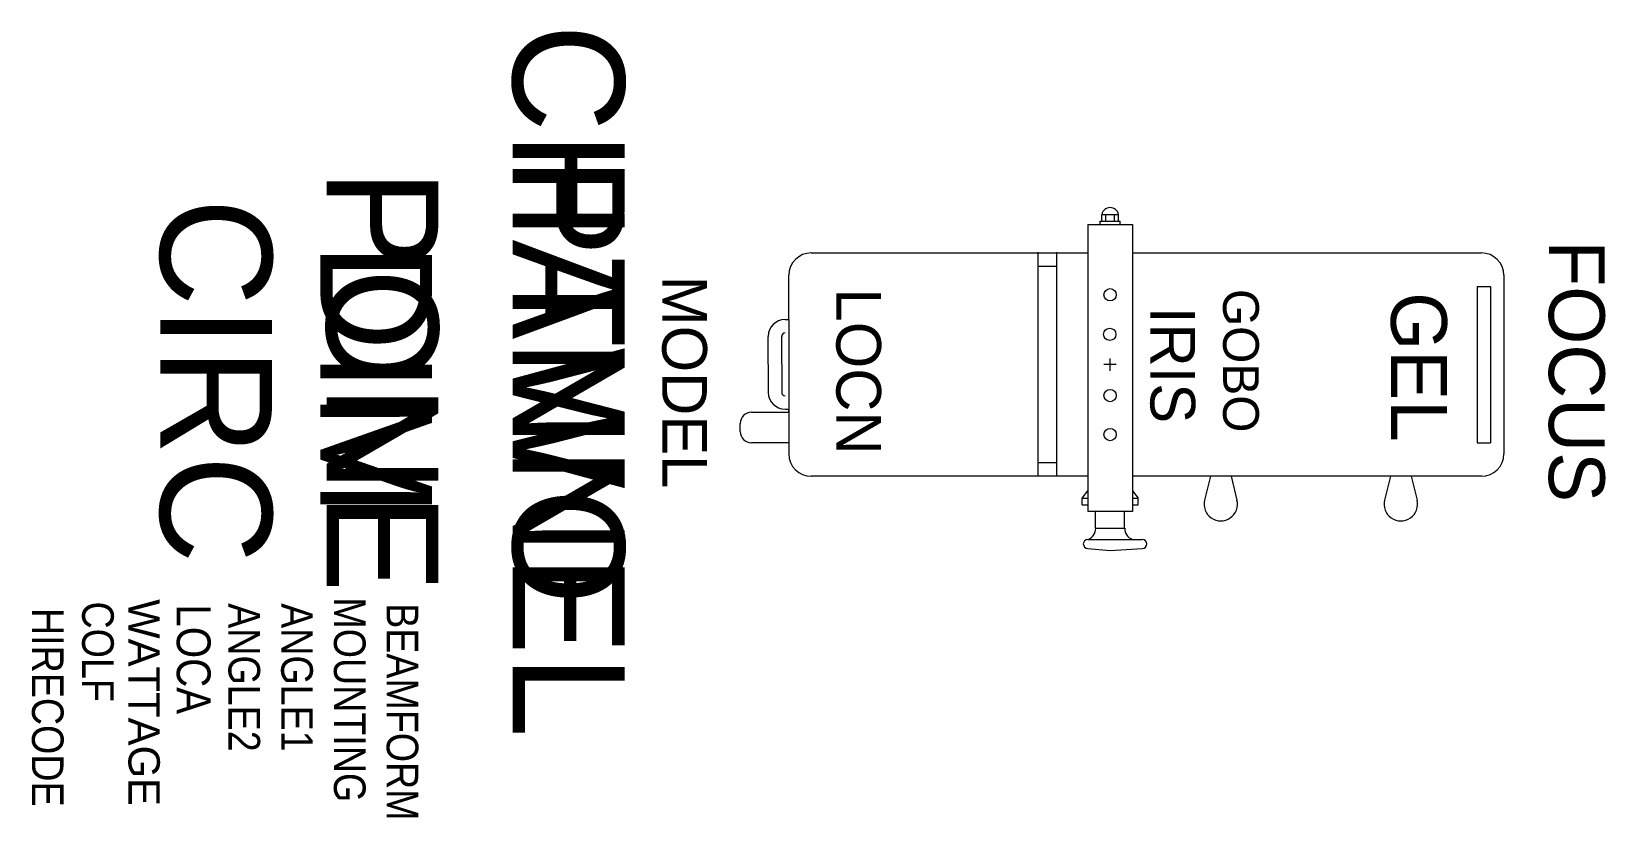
# Model space of a CAD drawing. Extents: x -791 to 618, y -605 to 99.
import ezdxf
from ezdxf.enums import TextEntityAlignment as Align

# ---------------------------------------------------------------- set-up
doc = ezdxf.new("R2010")
doc.units = 0
doc.layers.get('0').update_dxf_attribs({"linetype": 'CONTINUOUS'})
for name, color, linetype in [('CHANNEL', 3, 'CONTINUOUS'), ('CIRC', 6, 'CONTINUOUS'), ('DIMMER', 4, 'CONTINUOUS'), ('FOCUS', 2, 'CONTINUOUS'), ('GEL', 1, 'CONTINUOUS'), ('LANTERNS', 4, 'CONTINUOUS'), ('LOCATION', 7, 'CONTINUOUS'), ('MODEL', 6, 'CONTINUOUS'), ('PATCH', 5, 'CONTINUOUS'), ('PATCH2', 5, 'CONTINUOUS')]:
    doc.layers.add(name, color=color, linetype=linetype)

msp = doc.modelspace()

# ---------------------------------------------------------------- linework, layer by layer
for p, q in [((166.8, -65.2), (181.8, -65.2)), ((166.8, -71.2), (166.8, -65.2)), ((170.3, -71.2), (170.3, -65.2)), ((178.3, -71.2), (178.3, -65.2)), ((181.8, -71.2), (181.8, -65.2)), ((154.3, -74.2), (154.3, -331.2)), ((154.3, -74.2), (194.3, -74.2)), ((165.3, -71.2), (183.3, -71.2)), ((165.3, -74.2), (165.3, -71.2)), ((183.3, -74.2), (183.3, -71.2)), ((194.3, -74.2), (194.3, -331.2)), ((-93.3, -99.7), (154.3, -99.7)), ((109.5, -98.9), (109.5, -298.9)), ((109.5, -111.7), (126.2, -111.7)), ((126.2, -98.9), (126.2, -298.9)), ((194.3, -99.7), (506.7, -99.7)), ((-113.3, -159.4), (-113.3, -119.7)), ((526.7, -119.7), (526.7, -279.7)), ((502.7, -129.7), (502.7, -269.7)), ((502.7, -129.7), (514.7, -129.7)), ((514.7, -129.7), (514.7, -269.7)), ((-116.7, -159.4), (-113.3, -159.4)), ((-113.3, -159.4), (-113.3, -279.7)), ((-131.7, -199.4), (-131.7, -174.4)), ((-119.7, -199.4), (-119.7, -174.4)), ((173.9, -194.2), (173.9, -205.2)), ((-131.7, -199.7), (-131.7, -224.6)), ((-119.7, -199.7), (-119.7, -224.6)), ((179.8, -199.7), (168.8, -199.7)), ((-156.8, -259.7), (-156.8, -252.3)), ((-146.8, -242.3), (-113.3, -242.3)), ((-116.7, -239.6), (-113.3, -239.6)), ((-113.3, -242.3), (-113.3, -239.6)), ((-113.3, -269.7), (-146.8, -269.7)), ((502.7, -269.7), (514.7, -269.7)), ((126.2, -287.7), (109.5, -287.7)), ((154.3, -299.7), (-93.3, -299.7)), ((506.7, -299.7), (194.3, -299.7)), ((264.1, -299.7), (258.7, -321)), ((282.5, -299.7), (287.8, -321)), ((425.3, -299.7), (419.9, -321)), ((443.7, -299.7), (449, -321)), ((149.3, -319.2), (154.3, -312.7)), ((149.3, -319.2), (154.3, -319.2)), ((149.3, -325.2), (149.3, -319.2)), ((194.3, -312.7), (199.3, -319.2)), ((194.3, -319.2), (199.3, -319.2)), ((199.3, -325.2), (199.3, -319.2)), ((149.3, -325.2), (154.3, -325.2)), ((194.3, -331.2), (154.3, -331.2)), ((161.3, -346.2), (161.3, -331.2)), ((187.3, -346.2), (187.3, -331.2)), ((194.3, -325.2), (199.3, -325.2)), ((161.3, -346.2), (187.3, -346.2)), ((154.3, -356.2), (203.1, -356.2)), ((154.3, -364.2), (174.3, -366.2)), ((174.3, -366.2), (203.1, -364.2))]:
    msp.add_line(p, q)
for centre in [(174.3, -137.2), (173.9, -172.6), (174.3, -227.4), (174.3, -262.3)]:
    msp.add_circle(centre, 5.5)
for centre, radius, start, end in [((174.3, -66.8), 7.67, 12.1702, 167.8298), ((-93.3, -119.7), 20, 90, 180), ((506.7, -119.7), 20, 0, 90), ((-116.7, -174.4), 15, 90, 180), ((-116.7, -174.4), 3, 90, 180), ((-116.7, -224.6), 15, 180, 270), ((-116.7, -224.6), 3, 180, 270), ((-146.8, -252.3), 10, 90, 180), ((-146.8, -259.7), 10, 180, 270), ((-93.3, -279.7), 20, 180, 270), ((506.7, -279.7), 20, 270, 0), ((273.3, -324.6), 15, 165.9069, 14.0931), ((434.5, -324.6), 15, 165.9069, 14.0931), ((151.2, -346.5), 10.2, 288.0473, 1.9687), ((197.3, -346.6), 9.99, 177.3184, 252.6657), ((154.3, -360.2), 4, 90, 270), ((203.1, -360.2), 4, 270, 90)]:
    msp.add_arc(centre, radius, start, end)
msp.add_point((173.9, -199.7))

# ---------------------------------------------------------------- texts
at = {"layer": 'CHANNEL'}
msp.add_attdef('CHANNEL', text='', height=100, rotation=270, dxfattribs=at).set_placement((-360.4, -214.2), align=Align.CENTER)
at = {"layer": 'CIRC'}
msp.add_attdef('CIRC', text='', height=100, rotation=270, dxfattribs=at).set_placement((-676, -214.2), align=Align.CENTER)
at = {"layer": 'DIMMER'}
msp.add_attdef('DIM', text='', height=100, rotation=270, dxfattribs=at).set_placement((-532.6, -213.3), align=Align.CENTER)
at = {"layer": 'FOCUS', "color": 30}
msp.add_attdef('FOCUS', text='', height=50, rotation=270, dxfattribs=at).set_placement((567, -205.7), align=Align.CENTER)
at = {"layer": 'GEL'}
for tag, height, p in [('GOBO', 32, (275.4, -196.2)), ('GEL', 50, (425.7, -201.8))]:
    msp.add_attdef(tag, text='', height=height, rotation=270, dxfattribs=at).set_placement(p, align=Align.CENTER)
at = {"layer": 'LANTERNS', "color": 30}
msp.add_attdef('IRIS', text='', height=40, rotation=270, dxfattribs=at).set_placement((230.4, -200.1), align=Align.MIDDLE)
at = {"layer": 'LANTERNS', "color": 0, "width": 0.89, "flags": 1}
for tag, p, s, height in [('HIRECODE', (-790.8, -417.6), '', 28.3), ('COLF', (-745.9, -411.8), 'Y', 28.3), ('LOCA', (-661.2, -414.4), '', 30.3), ('ANGLE2', (-614.9, -413.3), '30', 28.3), ('ANGLE1', (-567.7, -413.3), '15', 28.3), ('MOUNTING', (-520.5, -408.1), 'STANDARD HOOK CLAMP', 28.305), ('BEAMFORM', (-473.3, -413.3), 'C', 28.3)]:
    msp.add_attdef(tag, p, s, height=height, rotation=270, dxfattribs=at)
at = {"layer": 'LANTERNS', "color": 0, "flags": 1}
msp.add_attdef('WATTAGE', (-704.4, -409.7), '1000', height=28, rotation=270, dxfattribs=at)
at = {"layer": 'LOCATION'}
msp.add_attdef('LOCN', text='', height=40, rotation=270, dxfattribs=at).set_placement((-70.8, -205.9), align=Align.CENTER)
at = {"layer": 'MODEL'}
msp.add_attdef('MODEL', text='T84', height=40, rotation=270, dxfattribs=at).set_placement((-226.6, -215.4), align=Align.CENTER)
at = {"layer": 'PATCH'}
msp.add_attdef('PONE', text='', height=100, rotation=270, dxfattribs=at).set_placement((-527.1, -214.2), align=Align.CENTER)
at = {"layer": 'PATCH2'}
msp.add_attdef('PTWO', text='', height=100, rotation=270, dxfattribs=at).set_placement((-360.4, -214.2), align=Align.CENTER)

doc.saveas('drawing.dxf')
